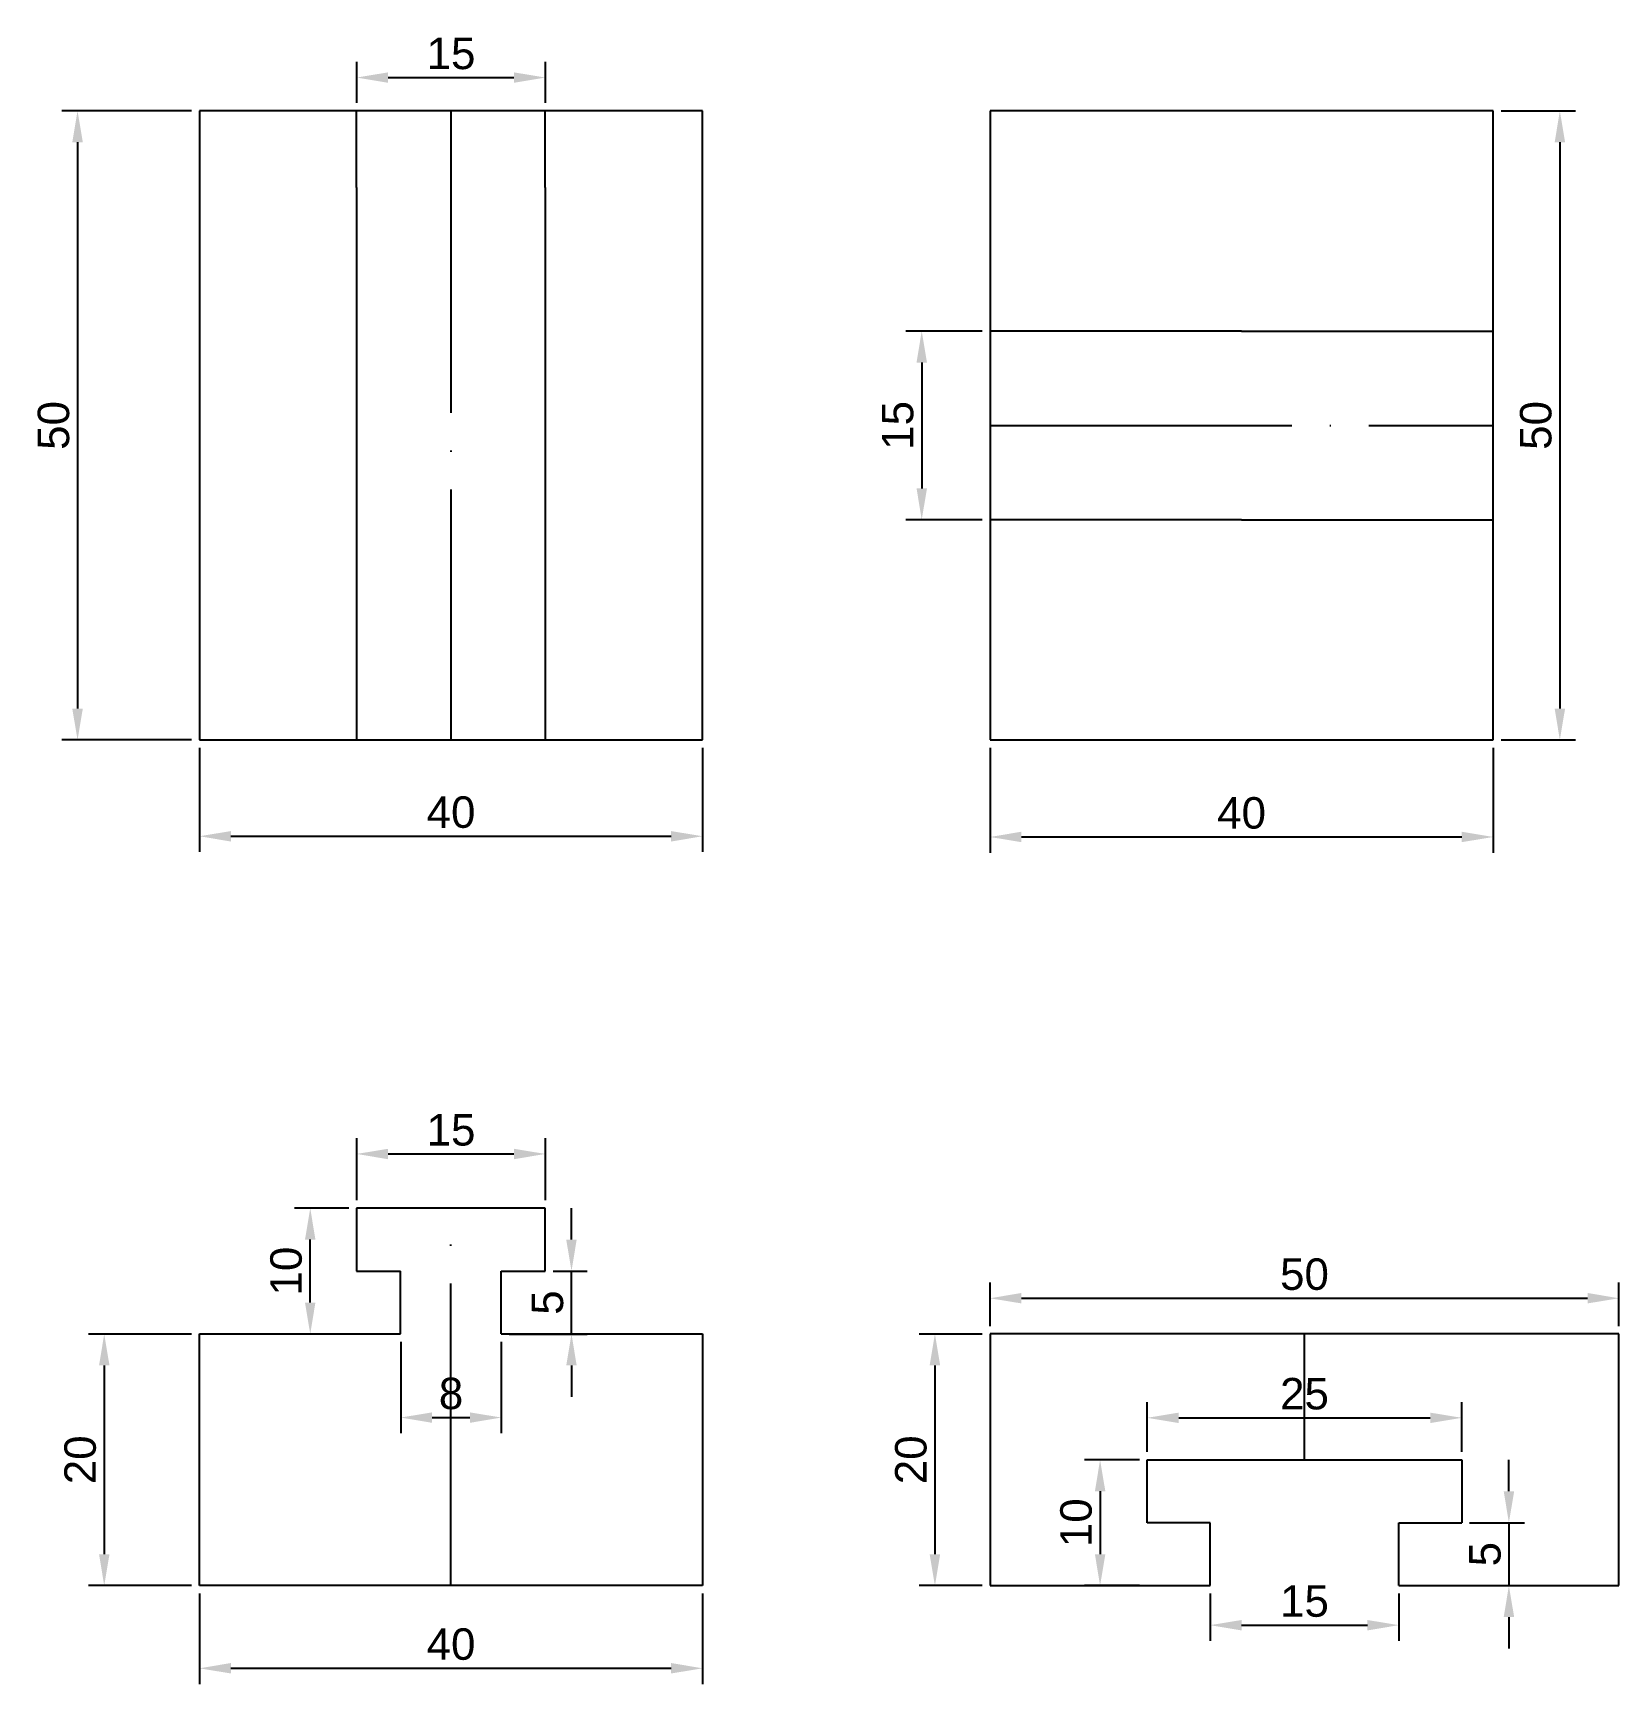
# Model space of a CAD drawing. Header units: millimetres. Extents: x 1984 to 2110, y 1927 to 2058.
import ezdxf

# ---------------------------------------------------------------- set-up
doc = ezdxf.new("R2010")
doc.units = ezdxf.units.MM
doc.linetypes.add('ACAD_ISO04W100', pattern=[30, 24, -3, 0, -3])
doc.layers.add('Cotas', color=5, linetype='Continuous')
doc.layers.add('Ocultas', color=7, linetype='ACAD_ISO04W100', transparency=0.45)
doc.styles.get("Standard").update_dxf_attribs({"font": 'arial.ttf'})
doc.dimstyles.new('ISO-25', dxfattribs={"dimtxt": 2.5, "dimasz": 2.5, "dimexe": 1.25, "dimexo": 0.625, "dimtad": 1, "dimtxsty": 'Standard', "dimcen": 2.5, "dimadec": 0, "dimazin": 0, "dimtfac": 1, "dimtmove": 0, "dimatfit": 3, "dimfxl": 1, "dimarcsym": 0})

# ---------------------------------------------------------------- blocks, each defined once
blk = doc.blocks.new('*D1')
at = {"layer": 'Cotas', "color": 0, "lineweight": -2, "transparency": 16777216}
for p, q in [((2009.71, 2052.59), (2009.71, 2055.86)), ((2024.71, 2052.59), (2024.71, 2055.86)), ((2012.21, 2054.61), (2022.21, 2054.61))]:
    blk.add_line(p, q, dxfattribs=at)
at = {"layer": 'Cotas', "color": 0, "transparency": 16777216}
for points in [[(2012.21, 2055.02), (2012.21, 2054.19), (2009.71, 2054.61)], [(2022.21, 2055.02), (2022.21, 2054.19), (2024.71, 2054.61)]]:
    blk.add_solid(points, dxfattribs=at)
at = {"layer": 'Defpoints', "color": 0, "transparency": 16777216}
for p in [(2024.71, 2054.61), (2009.71, 2051.96), (2024.71, 2051.96)]:
    blk.add_point(p, dxfattribs=at)
at = {"layer": 'Cotas', "color": 0, "transparency": 16777216, "insert": (2017.21, 2056.51), "char_height": 2.5, "attachment_point": 5}
blk.add_mtext('15', dxfattribs=at)
blk = doc.blocks.new('*D2')
at = {"layer": 'Cotas', "color": 0, "lineweight": -2, "transparency": 16777216}
for p, q in [((1996.58, 2051.96), (1986.27, 2051.96)), ((1987.52, 2049.46), (1987.52, 2004.46)), ((1996.58, 2001.96), (1986.27, 2001.96))]:
    blk.add_line(p, q, dxfattribs=at)
at = {"layer": 'Cotas', "color": 0, "transparency": 16777216}
for points in [[(1987.1, 2049.46), (1987.94, 2049.46), (1987.52, 2051.96)], [(1987.1, 2004.46), (1987.94, 2004.46), (1987.52, 2001.96)]]:
    blk.add_solid(points, dxfattribs=at)
at = {"layer": 'Defpoints', "color": 0, "transparency": 16777216}
for p in [(1997.21, 2051.96), (1987.52, 2001.96), (1997.21, 2001.96)]:
    blk.add_point(p, dxfattribs=at)
at = {"layer": 'Cotas', "color": 0, "transparency": 16777216, "insert": (1985.62, 2026.96), "char_height": 2.5, "attachment_point": 5, "rotation": 90}
blk.add_mtext('50', dxfattribs=at)
blk = doc.blocks.new('*D3')
at = {"layer": 'Cotas', "color": 0, "lineweight": -2, "transparency": 16777216}
for p, q in [((1997.21, 2001.34), (1997.21, 1993.06)), ((2037.21, 2001.34), (2037.21, 1993.06)), ((1999.71, 1994.31), (2034.71, 1994.31))]:
    blk.add_line(p, q, dxfattribs=at)
at = {"layer": 'Cotas', "color": 0, "transparency": 16777216}
for points in [[(1999.71, 1994.72), (1999.71, 1993.89), (1997.21, 1994.31)], [(2034.71, 1994.72), (2034.71, 1993.89), (2037.21, 1994.31)]]:
    blk.add_solid(points, dxfattribs=at)
at = {"layer": 'Defpoints', "color": 0, "transparency": 16777216}
for p in [(1997.21, 2001.96), (2037.21, 2001.96), (2037.21, 1994.31)]:
    blk.add_point(p, dxfattribs=at)
at = {"layer": 'Cotas', "color": 0, "transparency": 16777216, "insert": (2017.21, 1996.21), "char_height": 2.5, "attachment_point": 5}
blk.add_mtext('40', dxfattribs=at)
blk = doc.blocks.new('*D4')
at = {"layer": 'Cotas', "color": 0, "lineweight": -2, "transparency": 16777216}
for p, q in [((2059.44, 2034.46), (2053.38, 2034.46)), ((2054.63, 2031.96), (2054.63, 2021.96)), ((2059.44, 2019.46), (2053.38, 2019.46))]:
    blk.add_line(p, q, dxfattribs=at)
at = {"layer": 'Cotas', "color": 0, "transparency": 16777216}
for points in [[(2054.22, 2031.96), (2055.05, 2031.96), (2054.63, 2034.46)], [(2054.22, 2021.96), (2055.05, 2021.96), (2054.63, 2019.46)]]:
    blk.add_solid(points, dxfattribs=at)
at = {"layer": 'Defpoints', "color": 0, "transparency": 16777216}
for p in [(2060.06, 2034.46), (2054.63, 2019.46), (2060.06, 2019.46)]:
    blk.add_point(p, dxfattribs=at)
at = {"layer": 'Cotas', "color": 0, "transparency": 16777216, "insert": (2052.73, 2026.96), "char_height": 2.5, "attachment_point": 5, "rotation": 90}
blk.add_mtext('15', dxfattribs=at)
blk = doc.blocks.new('*D5')
at = {"layer": 'Cotas', "color": 0, "lineweight": -2, "transparency": 16777216}
for p, q in [((2100.69, 2051.96), (2106.61, 2051.96)), ((2105.36, 2049.46), (2105.36, 2004.46)), ((2100.69, 2001.96), (2106.61, 2001.96))]:
    blk.add_line(p, q, dxfattribs=at)
at = {"layer": 'Cotas', "color": 0, "transparency": 16777216}
for points in [[(2104.95, 2049.46), (2105.78, 2049.46), (2105.36, 2051.96)], [(2104.95, 2004.46), (2105.78, 2004.46), (2105.36, 2001.96)]]:
    blk.add_solid(points, dxfattribs=at)
at = {"layer": 'Defpoints', "color": 0, "transparency": 16777216}
for p in [(2100.06, 2051.96), (2100.06, 2001.96), (2105.36, 2001.96)]:
    blk.add_point(p, dxfattribs=at)
at = {"layer": 'Cotas', "color": 0, "transparency": 16777216, "insert": (2103.46, 2026.96), "char_height": 2.5, "attachment_point": 5, "rotation": 90}
blk.add_mtext('50', dxfattribs=at)
blk = doc.blocks.new('*D6')
at = {"layer": 'Cotas', "color": 0, "lineweight": -2, "transparency": 16777216}
for p, q in [((2060.06, 2001.34), (2060.06, 1993)), ((2100.06, 2001.34), (2100.06, 1993)), ((2062.56, 1994.25), (2097.56, 1994.25))]:
    blk.add_line(p, q, dxfattribs=at)
at = {"layer": 'Cotas', "color": 0, "transparency": 16777216}
for points in [[(2062.56, 1994.67), (2062.56, 1993.84), (2060.06, 1994.25)], [(2097.56, 1994.67), (2097.56, 1993.84), (2100.06, 1994.25)]]:
    blk.add_solid(points, dxfattribs=at)
at = {"layer": 'Defpoints', "color": 0, "transparency": 16777216}
for p in [(2060.06, 2001.96), (2100.06, 2001.96), (2100.06, 1994.25)]:
    blk.add_point(p, dxfattribs=at)
at = {"layer": 'Cotas', "color": 0, "transparency": 16777216, "insert": (2080.06, 1996.15), "char_height": 2.5, "attachment_point": 5}
blk.add_mtext('40', dxfattribs=at)
blk = doc.blocks.new('*D7')
at = {"layer": 'Cotas', "color": 0, "lineweight": -2, "transparency": 16777216}
for p, q in [((2013.21, 1954.13), (2013.21, 1946.86)), ((2021.21, 1954.13), (2021.21, 1946.86)), ((2015.71, 1948.11), (2018.71, 1948.11))]:
    blk.add_line(p, q, dxfattribs=at)
at = {"layer": 'Cotas', "color": 0, "transparency": 16777216}
for points in [[(2015.71, 1948.52), (2015.71, 1947.69), (2013.21, 1948.11)], [(2018.71, 1948.52), (2018.71, 1947.69), (2021.21, 1948.11)]]:
    blk.add_solid(points, dxfattribs=at)
at = {"layer": 'Defpoints', "color": 0, "transparency": 16777216}
for p in [(2013.21, 1954.75), (2021.21, 1954.75), (2021.21, 1948.11)]:
    blk.add_point(p, dxfattribs=at)
at = {"layer": 'Cotas', "color": 0, "transparency": 16777216, "insert": (2017.21, 1950.01), "char_height": 2.5, "attachment_point": 5}
blk.add_mtext('8', dxfattribs=at)
blk = doc.blocks.new('*D8')
at = {"layer": 'Cotas', "color": 0, "lineweight": -2, "transparency": 16777216}
for p, q in [((2009.71, 1965.38), (2009.71, 1970.31)), ((2024.71, 1965.38), (2024.71, 1970.31)), ((2012.21, 1969.06), (2022.21, 1969.06))]:
    blk.add_line(p, q, dxfattribs=at)
at = {"layer": 'Cotas', "color": 0, "transparency": 16777216}
for points in [[(2012.21, 1969.47), (2012.21, 1968.64), (2009.71, 1969.06)], [(2022.21, 1969.47), (2022.21, 1968.64), (2024.71, 1969.06)]]:
    blk.add_solid(points, dxfattribs=at)
at = {"layer": 'Defpoints', "color": 0, "transparency": 16777216}
for p in [(2024.71, 1969.06), (2009.71, 1964.75), (2024.71, 1964.75)]:
    blk.add_point(p, dxfattribs=at)
at = {"layer": 'Cotas', "color": 0, "transparency": 16777216, "insert": (2017.21, 1970.96), "char_height": 2.5, "attachment_point": 5}
blk.add_mtext('15', dxfattribs=at)
blk = doc.blocks.new('*D9')
at = {"layer": 'Cotas', "color": 0, "lineweight": -2, "transparency": 16777216}
for p, q in [((2009.08, 1964.75), (2004.77, 1964.75)), ((2006.02, 1957.25), (2006.02, 1962.25)), ((2012.58, 1954.75), (2004.77, 1954.75))]:
    blk.add_line(p, q, dxfattribs=at)
at = {"layer": 'Cotas', "color": 0, "transparency": 16777216}
for points in [[(2005.6, 1962.25), (2006.43, 1962.25), (2006.02, 1964.75)], [(2005.6, 1957.25), (2006.43, 1957.25), (2006.02, 1954.75)]]:
    blk.add_solid(points, dxfattribs=at)
at = {"layer": 'Defpoints', "color": 0, "transparency": 16777216}
for p in [(2006.02, 1964.75), (2009.71, 1964.75), (2013.21, 1954.75)]:
    blk.add_point(p, dxfattribs=at)
at = {"layer": 'Cotas', "color": 0, "transparency": 16777216, "insert": (2004.11, 1959.75), "char_height": 2.5, "attachment_point": 5, "rotation": 90}
blk.add_mtext('10', dxfattribs=at)
blk = doc.blocks.new('*D10')
at = {"layer": 'Cotas', "color": 0, "lineweight": -2, "transparency": 16777216}
for p, q in [((2026.79, 1962.25), (2026.79, 1964.75)), ((2025.33, 1959.75), (2028.04, 1959.75)), ((2026.79, 1954.75), (2026.79, 1959.75)), ((2021.83, 1954.75), (2028.04, 1954.75)), ((2026.79, 1952.25), (2026.79, 1949.75))]:
    blk.add_line(p, q, dxfattribs=at)
at = {"layer": 'Cotas', "color": 0, "transparency": 16777216}
for points in [[(2026.37, 1962.25), (2027.2, 1962.25), (2026.79, 1959.75)], [(2026.37, 1952.25), (2027.2, 1952.25), (2026.79, 1954.75)]]:
    blk.add_solid(points, dxfattribs=at)
at = {"layer": 'Defpoints', "color": 0, "transparency": 16777216}
for p in [(2024.71, 1959.75), (2026.79, 1959.75), (2021.21, 1954.75)]:
    blk.add_point(p, dxfattribs=at)
at = {"layer": 'Cotas', "color": 0, "transparency": 16777216, "insert": (2024.89, 1957.25), "char_height": 2.5, "attachment_point": 5, "rotation": 90}
blk.add_mtext('5', dxfattribs=at)
blk = doc.blocks.new('*D11')
at = {"layer": 'Cotas', "color": 0, "lineweight": -2, "transparency": 16777216}
for p, q in [((1997.21, 1934.13), (1997.21, 1926.93)), ((2037.21, 1934.13), (2037.21, 1926.93)), ((1999.71, 1928.18), (2034.71, 1928.18))]:
    blk.add_line(p, q, dxfattribs=at)
at = {"layer": 'Cotas', "color": 0, "transparency": 16777216}
for points in [[(1999.71, 1928.6), (1999.71, 1927.77), (1997.21, 1928.18)], [(2034.71, 1928.6), (2034.71, 1927.77), (2037.21, 1928.18)]]:
    blk.add_solid(points, dxfattribs=at)
at = {"layer": 'Defpoints', "color": 0, "transparency": 16777216}
for p in [(1997.21, 1934.75), (2037.21, 1934.75), (2037.21, 1928.18)]:
    blk.add_point(p, dxfattribs=at)
at = {"layer": 'Cotas', "color": 0, "transparency": 16777216, "insert": (2017.21, 1930.09), "char_height": 2.5, "attachment_point": 5}
blk.add_mtext('40', dxfattribs=at)
blk = doc.blocks.new('*D12')
at = {"layer": 'Cotas', "color": 0, "lineweight": -2, "transparency": 16777216}
for p, q in [((1996.58, 1954.75), (1988.39, 1954.75)), ((1989.64, 1952.25), (1989.64, 1937.25)), ((1996.58, 1934.75), (1988.39, 1934.75))]:
    blk.add_line(p, q, dxfattribs=at)
at = {"layer": 'Cotas', "color": 0, "transparency": 16777216}
for points in [[(1989.23, 1952.25), (1990.06, 1952.25), (1989.64, 1954.75)], [(1989.23, 1937.25), (1990.06, 1937.25), (1989.64, 1934.75)]]:
    blk.add_solid(points, dxfattribs=at)
at = {"layer": 'Defpoints', "color": 0, "transparency": 16777216}
for p in [(1997.21, 1954.75), (1989.64, 1934.75), (1997.21, 1934.75)]:
    blk.add_point(p, dxfattribs=at)
at = {"layer": 'Cotas', "color": 0, "transparency": 16777216, "insert": (1987.74, 1944.75), "char_height": 2.5, "attachment_point": 5, "rotation": 90}
blk.add_mtext('20', dxfattribs=at)
blk = doc.blocks.new('*D13')
at = {"color": 0, "lineweight": -2, "transparency": 16777216}
for p, q in [((2060.06, 1955.38), (2060.06, 1958.84)), ((2110.06, 1955.38), (2110.06, 1958.84)), ((2062.56, 1957.59), (2107.56, 1957.59))]:
    blk.add_line(p, q, dxfattribs=at)
at = {"color": 0, "transparency": 16777216}
for points in [[(2062.56, 1958.01), (2062.56, 1957.18), (2060.06, 1957.59)], [(2107.56, 1958.01), (2107.56, 1957.18), (2110.06, 1957.59)]]:
    blk.add_solid(points, dxfattribs=at)
at = {"layer": 'Defpoints', "color": 0, "transparency": 16777216}
for p in [(2110.06, 1957.59), (2060.06, 1954.75), (2110.06, 1954.75)]:
    blk.add_point(p, dxfattribs=at)
at = {"color": 0, "transparency": 16777216, "insert": (2085.06, 1959.49), "char_height": 2.5, "attachment_point": 5}
blk.add_mtext('50', dxfattribs=at)
blk = doc.blocks.new('*D14')
at = {"layer": 'Cotas', "color": 0, "lineweight": -2, "transparency": 16777216}
for p, q in [((2071.94, 1944.75), (2067.56, 1944.75)), ((2068.81, 1942.25), (2068.81, 1937.25)), ((2071.94, 1934.75), (2067.56, 1934.75))]:
    blk.add_line(p, q, dxfattribs=at)
at = {"layer": 'Cotas', "color": 0, "transparency": 16777216}
for points in [[(2068.4, 1942.25), (2069.23, 1942.25), (2068.81, 1944.75)], [(2068.4, 1937.25), (2069.23, 1937.25), (2068.81, 1934.75)]]:
    blk.add_solid(points, dxfattribs=at)
at = {"layer": 'Defpoints', "color": 0, "transparency": 16777216}
for p in [(2072.56, 1944.75), (2068.81, 1934.75), (2072.56, 1934.75)]:
    blk.add_point(p, dxfattribs=at)
at = {"layer": 'Cotas', "color": 0, "transparency": 16777216, "insert": (2066.91, 1939.75), "char_height": 2.5, "attachment_point": 5, "rotation": 90}
blk.add_mtext('10', dxfattribs=at)
blk = doc.blocks.new('*D15')
at = {"layer": 'Cotas', "color": 0, "lineweight": -2, "transparency": 16777216}
for p, q in [((2101.31, 1942.25), (2101.31, 1944.75)), ((2098.19, 1939.75), (2102.56, 1939.75)), ((2101.31, 1939.75), (2101.31, 1934.75)), ((2098.19, 1934.75), (2102.56, 1934.75)), ((2101.31, 1932.25), (2101.31, 1929.75))]:
    blk.add_line(p, q, dxfattribs=at)
at = {"layer": 'Cotas', "color": 0, "transparency": 16777216}
for points in [[(2100.9, 1942.25), (2101.73, 1942.25), (2101.31, 1939.75)], [(2100.9, 1932.25), (2101.73, 1932.25), (2101.31, 1934.75)]]:
    blk.add_solid(points, dxfattribs=at)
at = {"layer": 'Defpoints', "color": 0, "transparency": 16777216}
for p in [(2097.56, 1939.75), (2097.56, 1934.75), (2101.31, 1934.75)]:
    blk.add_point(p, dxfattribs=at)
at = {"layer": 'Cotas', "color": 0, "transparency": 16777216, "insert": (2099.42, 1937.25), "char_height": 2.5, "attachment_point": 5, "rotation": 90}
blk.add_mtext('5', dxfattribs=at)
blk = doc.blocks.new('*D16')
at = {"layer": 'Cotas', "color": 0, "lineweight": -2, "transparency": 16777216}
for p, q in [((2077.56, 1934.13), (2077.56, 1930.36)), ((2092.56, 1934.13), (2092.56, 1930.36)), ((2080.06, 1931.61), (2090.06, 1931.61))]:
    blk.add_line(p, q, dxfattribs=at)
at = {"layer": 'Cotas', "color": 0, "transparency": 16777216}
for points in [[(2080.06, 1932.02), (2080.06, 1931.19), (2077.56, 1931.61)], [(2090.06, 1932.02), (2090.06, 1931.19), (2092.56, 1931.61)]]:
    blk.add_solid(points, dxfattribs=at)
at = {"layer": 'Defpoints', "color": 0, "transparency": 16777216}
for p in [(2077.56, 1934.75), (2092.56, 1934.75), (2092.56, 1931.61)]:
    blk.add_point(p, dxfattribs=at)
at = {"layer": 'Cotas', "color": 0, "transparency": 16777216, "insert": (2085.06, 1933.51), "char_height": 2.5, "attachment_point": 5}
blk.add_mtext('15', dxfattribs=at)
blk = doc.blocks.new('*D17')
at = {"layer": 'Cotas', "color": 0, "lineweight": -2, "transparency": 16777216}
for p, q in [((2072.56, 1945.38), (2072.56, 1949.34)), ((2097.56, 1945.38), (2097.56, 1949.34)), ((2075.06, 1948.09), (2095.06, 1948.09))]:
    blk.add_line(p, q, dxfattribs=at)
at = {"layer": 'Cotas', "color": 0, "transparency": 16777216}
for points in [[(2075.06, 1948.5), (2075.06, 1947.67), (2072.56, 1948.09)], [(2095.06, 1948.5), (2095.06, 1947.67), (2097.56, 1948.09)]]:
    blk.add_solid(points, dxfattribs=at)
at = {"layer": 'Defpoints', "color": 0, "transparency": 16777216}
for p in [(2097.56, 1948.09), (2072.56, 1944.75), (2097.56, 1944.75)]:
    blk.add_point(p, dxfattribs=at)
at = {"layer": 'Cotas', "color": 0, "transparency": 16777216, "insert": (2085.06, 1949.99), "char_height": 2.5, "attachment_point": 5}
blk.add_mtext('25', dxfattribs=at)
blk = doc.blocks.new('*D18')
at = {"layer": 'Cotas', "color": 0, "lineweight": -2, "transparency": 16777216}
for p, q in [((2059.44, 1954.75), (2054.43, 1954.75)), ((2055.68, 1952.25), (2055.68, 1937.25)), ((2059.44, 1934.75), (2054.43, 1934.75))]:
    blk.add_line(p, q, dxfattribs=at)
at = {"layer": 'Cotas', "color": 0, "transparency": 16777216}
for points in [[(2055.26, 1952.25), (2056.1, 1952.25), (2055.68, 1954.75)], [(2055.26, 1937.25), (2056.1, 1937.25), (2055.68, 1934.75)]]:
    blk.add_solid(points, dxfattribs=at)
at = {"layer": 'Defpoints', "color": 0, "transparency": 16777216}
for p in [(2060.06, 1954.75), (2055.68, 1934.75), (2060.06, 1934.75)]:
    blk.add_point(p, dxfattribs=at)
at = {"layer": 'Cotas', "color": 0, "transparency": 16777216, "insert": (2053.78, 1944.75), "char_height": 2.5, "attachment_point": 5, "rotation": 90}
blk.add_mtext('20', dxfattribs=at)

msp = doc.modelspace()

# ---------------------------------------------------------------- linework, layer by layer
for p, q in [((2037.207, 2051.962), (1997.207, 2051.962)), ((1997.207, 2051.962), (1997.207, 2001.962)), ((2009.707, 2045.878), (2009.707, 2051.962)), ((2024.707, 2045.878), (2024.707, 2051.962)), ((2037.207, 2001.962), (2037.207, 2051.962)), ((2100.063, 2051.962), (2060.063, 2051.962)), ((2060.063, 2051.962), (2060.063, 2001.962)), ((2100.063, 2001.962), (2100.063, 2051.962)), ((2009.707, 2045.878), (2009.707, 2001.962)), ((2024.707, 2045.878), (2024.707, 2001.962)), ((2080.063, 2034.462), (2060.063, 2034.462)), ((2080.063, 2034.462), (2100.063, 2034.462)), ((2080.063, 2019.462), (2060.063, 2019.462)), ((2080.063, 2019.462), (2100.063, 2019.462)), ((1997.207, 2001.962), (2037.207, 2001.962)), ((2060.063, 2001.962), (2100.063, 2001.962)), ((2024.707, 1964.752), (2009.707, 1964.752)), ((2009.707, 1964.752), (2009.707, 1959.752)), ((2024.707, 1959.752), (2024.707, 1964.752)), ((2009.707, 1959.752), (2013.207, 1959.752)), ((2013.207, 1954.752), (2013.207, 1959.752)), ((2021.207, 1954.752), (2021.207, 1959.752)), ((2021.207, 1959.752), (2024.707, 1959.752)), ((1997.207, 1954.752), (2013.207, 1954.752)), ((1997.207, 1934.752), (1997.207, 1954.752)), ((2021.207, 1954.752), (2037.207, 1954.752)), ((2037.207, 1954.752), (2037.207, 1934.752)), ((2110.063, 1954.752), (2060.063, 1954.752)), ((2060.063, 1954.752), (2060.063, 1934.752)), ((2110.063, 1934.752), (2110.063, 1954.752)), ((2072.563, 1939.752), (2072.563, 1944.752)), ((2072.563, 1944.752), (2097.563, 1944.752)), ((2097.563, 1944.752), (2097.563, 1939.752)), ((2077.563, 1939.752), (2072.563, 1939.752)), ((2077.563, 1934.752), (2077.563, 1939.752)), ((2092.563, 1934.752), (2092.563, 1939.752)), ((2092.563, 1939.752), (2097.563, 1939.752)), ((2037.207, 1934.752), (1997.207, 1934.752)), ((2060.063, 1934.752), (2077.563, 1934.752)), ((2092.563, 1934.752), (2110.063, 1934.752))]:
    msp.add_line(p, q)
at = {"layer": 'Ocultas'}
for p, q in [((2017.207, 2051.962), (2017.207, 2001.962)), ((2060.063, 2026.962), (2100.063, 2026.962)), ((2017.207, 1934.752), (2017.207, 1964.752)), ((2085.063, 1944.752), (2085.063, 1954.752))]:
    msp.add_line(p, q, dxfattribs=at)

# ---------------------------------------------------------------- dimensions: what is measured, and where the dimension line sits
dim = msp.add_linear_dim(base=(2110.063, 1957.592), p1=(2060.063, 1954.752), p2=(2110.063, 1954.752), dimstyle='ISO-25')
dim.commit()
dim.dimension.update_dxf_attribs({"geometry": '*D13', "text_midpoint": (2085.063, 1959.494)})
at = {"layer": 'Cotas'}
for base, p1, p2, picture, middle in [((2024.707, 2054.605), (2009.707, 2051.962), (2024.707, 2051.962), '*D1', (2017.207, 2056.507)), ((2037.207, 1994.306), (1997.207, 2001.962), (2037.207, 2001.962), '*D3', (2017.207, 1996.208)), ((2100.063, 1994.253), (2060.063, 2001.962), (2100.063, 2001.962), '*D6', (2080.063, 1996.154)), ((2024.707, 1969.055), (2009.707, 1964.752), (2024.707, 1964.752), '*D8', (2017.207, 1970.957)), ((2021.207, 1948.105), (2013.207, 1954.752), (2021.207, 1954.752), '*D7', (2017.207, 1950.006)), ((2097.563, 1948.085), (2072.563, 1944.752), (2097.563, 1944.752), '*D17', (2085.063, 1949.986)), ((2037.207, 1928.185), (1997.207, 1934.752), (2037.207, 1934.752), '*D11', (2017.207, 1930.086)), ((2092.563, 1931.606), (2077.563, 1934.752), (2092.563, 1934.752), '*D16', (2085.063, 1933.507))]:
    dim = msp.add_linear_dim(base=base, p1=p1, p2=p2, dimstyle='ISO-25', dxfattribs=at)
    dim.commit()
    dim.dimension.update_dxf_attribs({"geometry": picture, "text_midpoint": middle})
for base, p1, p2, picture, middle in [((1987.521, 2001.962), (1997.207, 2051.962), (1997.207, 2001.962), '*D2', (1985.62, 2026.962)), ((2105.364, 2001.962), (2100.063, 2051.962), (2100.063, 2001.962), '*D5', (2103.463, 2026.962)), ((2054.632, 2019.462), (2060.063, 2034.462), (2060.063, 2019.462), '*D4', (2052.731, 2026.962)), ((2006.015, 1964.752), (2013.207, 1954.752), (2009.707, 1964.752), '*D9', (2004.114, 1959.752)), ((2026.786, 1959.752), (2021.207, 1954.752), (2024.707, 1959.752), '*D10', (2024.889, 1957.252)), ((1989.642, 1934.752), (1997.207, 1954.752), (1997.207, 1934.752), '*D12', (1987.74, 1944.752)), ((2055.681, 1934.752), (2060.063, 1954.752), (2060.063, 1934.752), '*D18', (2053.78, 1944.752)), ((2068.813, 1934.752), (2072.563, 1944.752), (2072.563, 1934.752), '*D14', (2066.912, 1939.752)), ((2101.313, 1934.752), (2097.563, 1939.752), (2097.563, 1934.752), '*D15', (2099.417, 1937.252))]:
    dim = msp.add_linear_dim(base=base, p1=p1, p2=p2, angle=90, dimstyle='ISO-25', dxfattribs=at)
    dim.commit()
    dim.dimension.update_dxf_attribs({"geometry": picture, "text_midpoint": middle})

doc.saveas('drawing.dxf')
